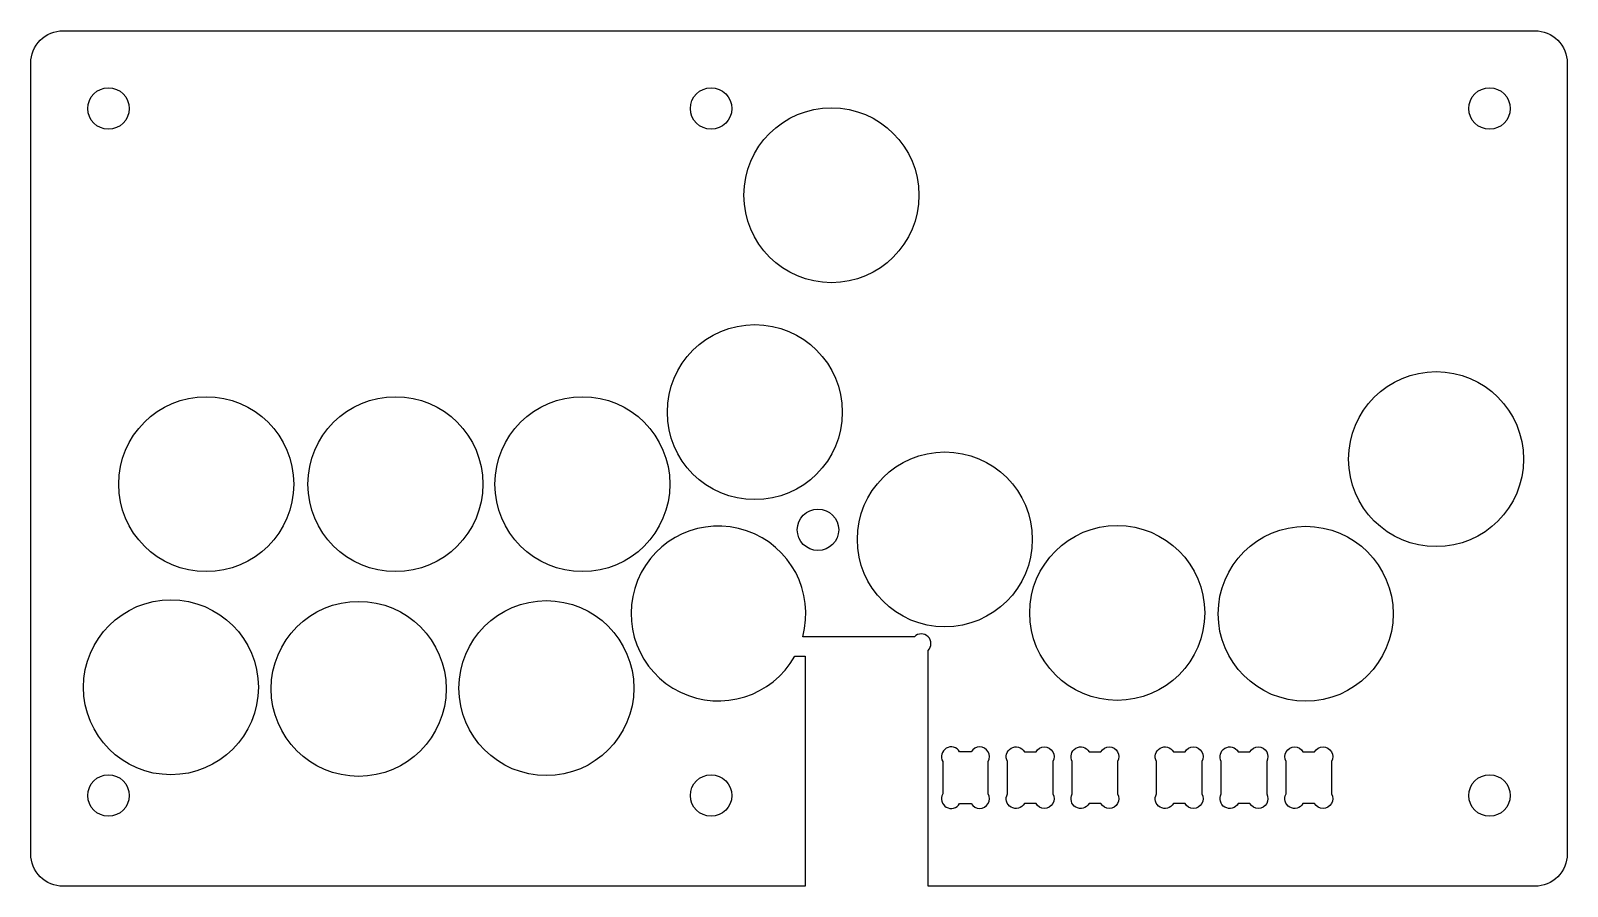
# Model space of a CAD drawing. Header units: millimetres. Extents: x -255 to -18, y 23 to 155.
import ezdxf

# ---------------------------------------------------------------- set-up
doc = ezdxf.new("R2010")
doc.units = ezdxf.units.MM
doc.layers.get('0').update_dxf_attribs({"linetype": 'CONTINUOUS'})

msp = doc.modelspace()

# ---------------------------------------------------------------- linework, layer by layer
for points in [[(-255, 28), (-255, 150, -0.414214), (-250, 155), (-22.86, 155, -0.414214), (-17.86, 150), (-17.86, 28, -0.414214), (-22.86, 23), (-116.5, 23), (-116.5, 59.38, 1), (-118.62, 61.5), (-135.86, 61.5, 16.579613), (-137.09, 58.5), (-135.5, 58.5), (-135.5, 23), (-250, 23, -0.414214)], [(-114.25, 42.25), (-114.25, 37.25, 1), (-111.65, 35.75), (-109.85, 35.75, 1), (-107.25, 37.25), (-107.25, 42.25, 1), (-109.85, 43.75), (-111.65, 43.75, 1)], [(-104.25, 37.25), (-104.25, 42.25, -1), (-101.65, 43.75), (-99.85, 43.75, -1), (-97.25, 42.25), (-97.25, 37.25, -1), (-99.85, 35.75), (-101.65, 35.75, -1)], [(-87.25, 42.25), (-87.25, 37.25, -1), (-89.85, 35.75), (-91.65, 35.75, -1), (-94.25, 37.25), (-94.25, 42.25, -1), (-91.65, 43.75), (-89.85, 43.75, -1)], [(-76.85, 35.75), (-78.65, 35.75, -1), (-81.25, 37.25), (-81.25, 42.25, -1), (-78.65, 43.75), (-76.85, 43.75, -1), (-74.25, 42.25), (-74.25, 37.25, -1)], [(-66.85, 35.75), (-68.65, 35.75, -1), (-71.25, 37.25), (-71.25, 42.25, -1), (-68.65, 43.75), (-66.85, 43.75, -1), (-64.25, 42.25), (-64.25, 37.25, -1)], [(-56.85, 35.75), (-58.65, 35.75, -1), (-61.25, 37.25), (-61.25, 42.25, -1), (-58.65, 43.75), (-56.85, 43.75, -1), (-54.25, 42.25), (-54.25, 37.25, -1)]]:
    msp.add_lwpolyline(points, format="xyb", close=True)
for centre, radius in [((-243, 143), 3.2), ((-150, 143), 3.2), ((-29.86, 143), 3.2), ((-131.42, 129.62), 13.5), ((-143.25, 96.15), 13.5), ((-38.1, 88.9), 13.5), ((-227.92, 85.04), 13.5), ((-198.71, 85.04), 13.5), ((-169.86, 85.04), 13.5), ((-113.92, 76.52), 13.5), ((-133.5, 78), 3.2), ((-87.32, 65.17), 13.5), ((-58.23, 65.05), 13.5), ((-233.36, 53.7), 13.5), ((-204.39, 53.46), 13.5), ((-175.42, 53.58), 13.5), ((-243, 37), 3.2), ((-150, 37), 3.2), ((-29.86, 37), 3.2)]:
    msp.add_circle(centre, radius)

doc.saveas('drawing.dxf')
